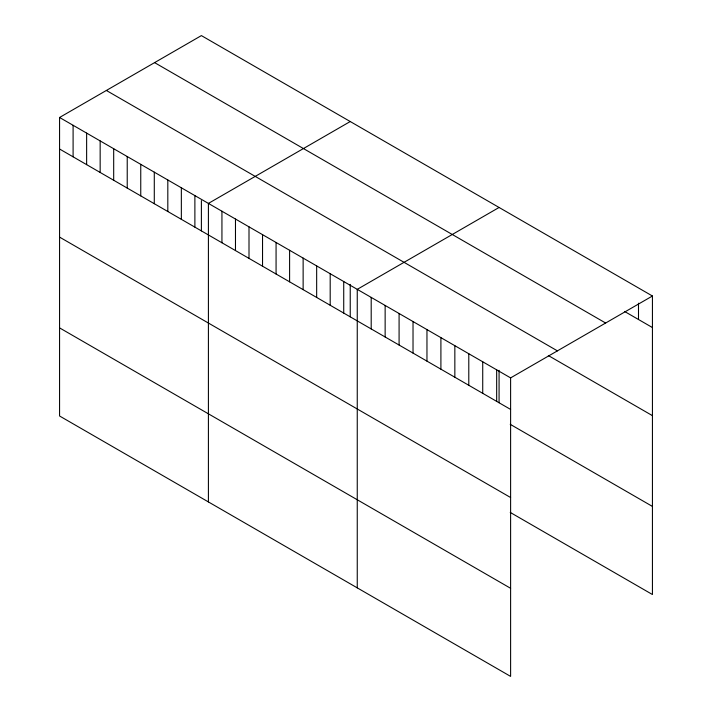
<?xml version="1.0" encoding="UTF-8"?>
<svg xmlns="http://www.w3.org/2000/svg" width="712" height="712" viewBox="0 0 712 712"><rect width="100%" height="100%" fill="white"/><g stroke="black" fill="none" stroke-linecap="round" stroke-linejoin="round"><path stroke-width="1.07" d="M59.568 117.48L510.611 377.885L510.611 676.4L59.568 415.995L59.568 117.48L201.389 35.6L652.432 296.005L652.432 594.52L510.228 512.418M350.233 121.538L208.411 203.418L208.411 501.924M499.076 207.468L357.255 289.348L357.255 587.863M510.611 377.885L652.432 296.005M624.549 311.447L652.432 327.547M154.584 62.62L605.636 323.026M106.364 90.46L557.416 350.865M548.338 355.546L652.432 415.648M59.568 149.013L510.611 409.427M510.228 424.316L652.432 506.419M59.568 237.114L510.611 497.528M59.568 327.885L510.611 588.299M638.495 303.187L638.495 319.492M499.076 370.329L499.076 402.752M496.673 369.84L496.673 401.372M482.727 361.794L482.727 393.327M468.79 353.739L468.79 385.272M454.843 345.694L454.843 377.227M440.906 337.639L440.906 369.181M426.96 329.594L426.96 361.126M413.022 321.548L413.022 353.081M399.085 313.494L399.085 345.035M385.139 305.448L385.139 336.981M371.201 297.393L371.201 328.935M350.233 284.399L350.233 316.813M343.727 281.534L343.727 313.075M330.19 273.728L330.19 305.261M316.662 265.914L316.662 297.447M303.134 258.1L303.134 289.633M289.597 250.286L289.597 281.818M276.069 242.472L276.069 274.013M262.541 234.666L262.541 266.199M249.004 226.852L249.004 258.385M235.476 219.038L235.476 250.571M221.939 211.224L221.939 242.765M201.389 200.624L201.389 230.884M194.883 195.604L194.883 227.137M181.346 187.79L181.346 219.323M167.818 179.976L167.818 211.508M154.29 172.162L154.29 203.703M140.754 164.356L140.754 195.889M127.225 156.542L127.225 188.075M113.689 148.728L113.689 180.261M100.161 140.914L100.161 172.455M86.633 133.1L86.633 164.641M73.096 125.294L73.096 156.827"/></g></svg>
